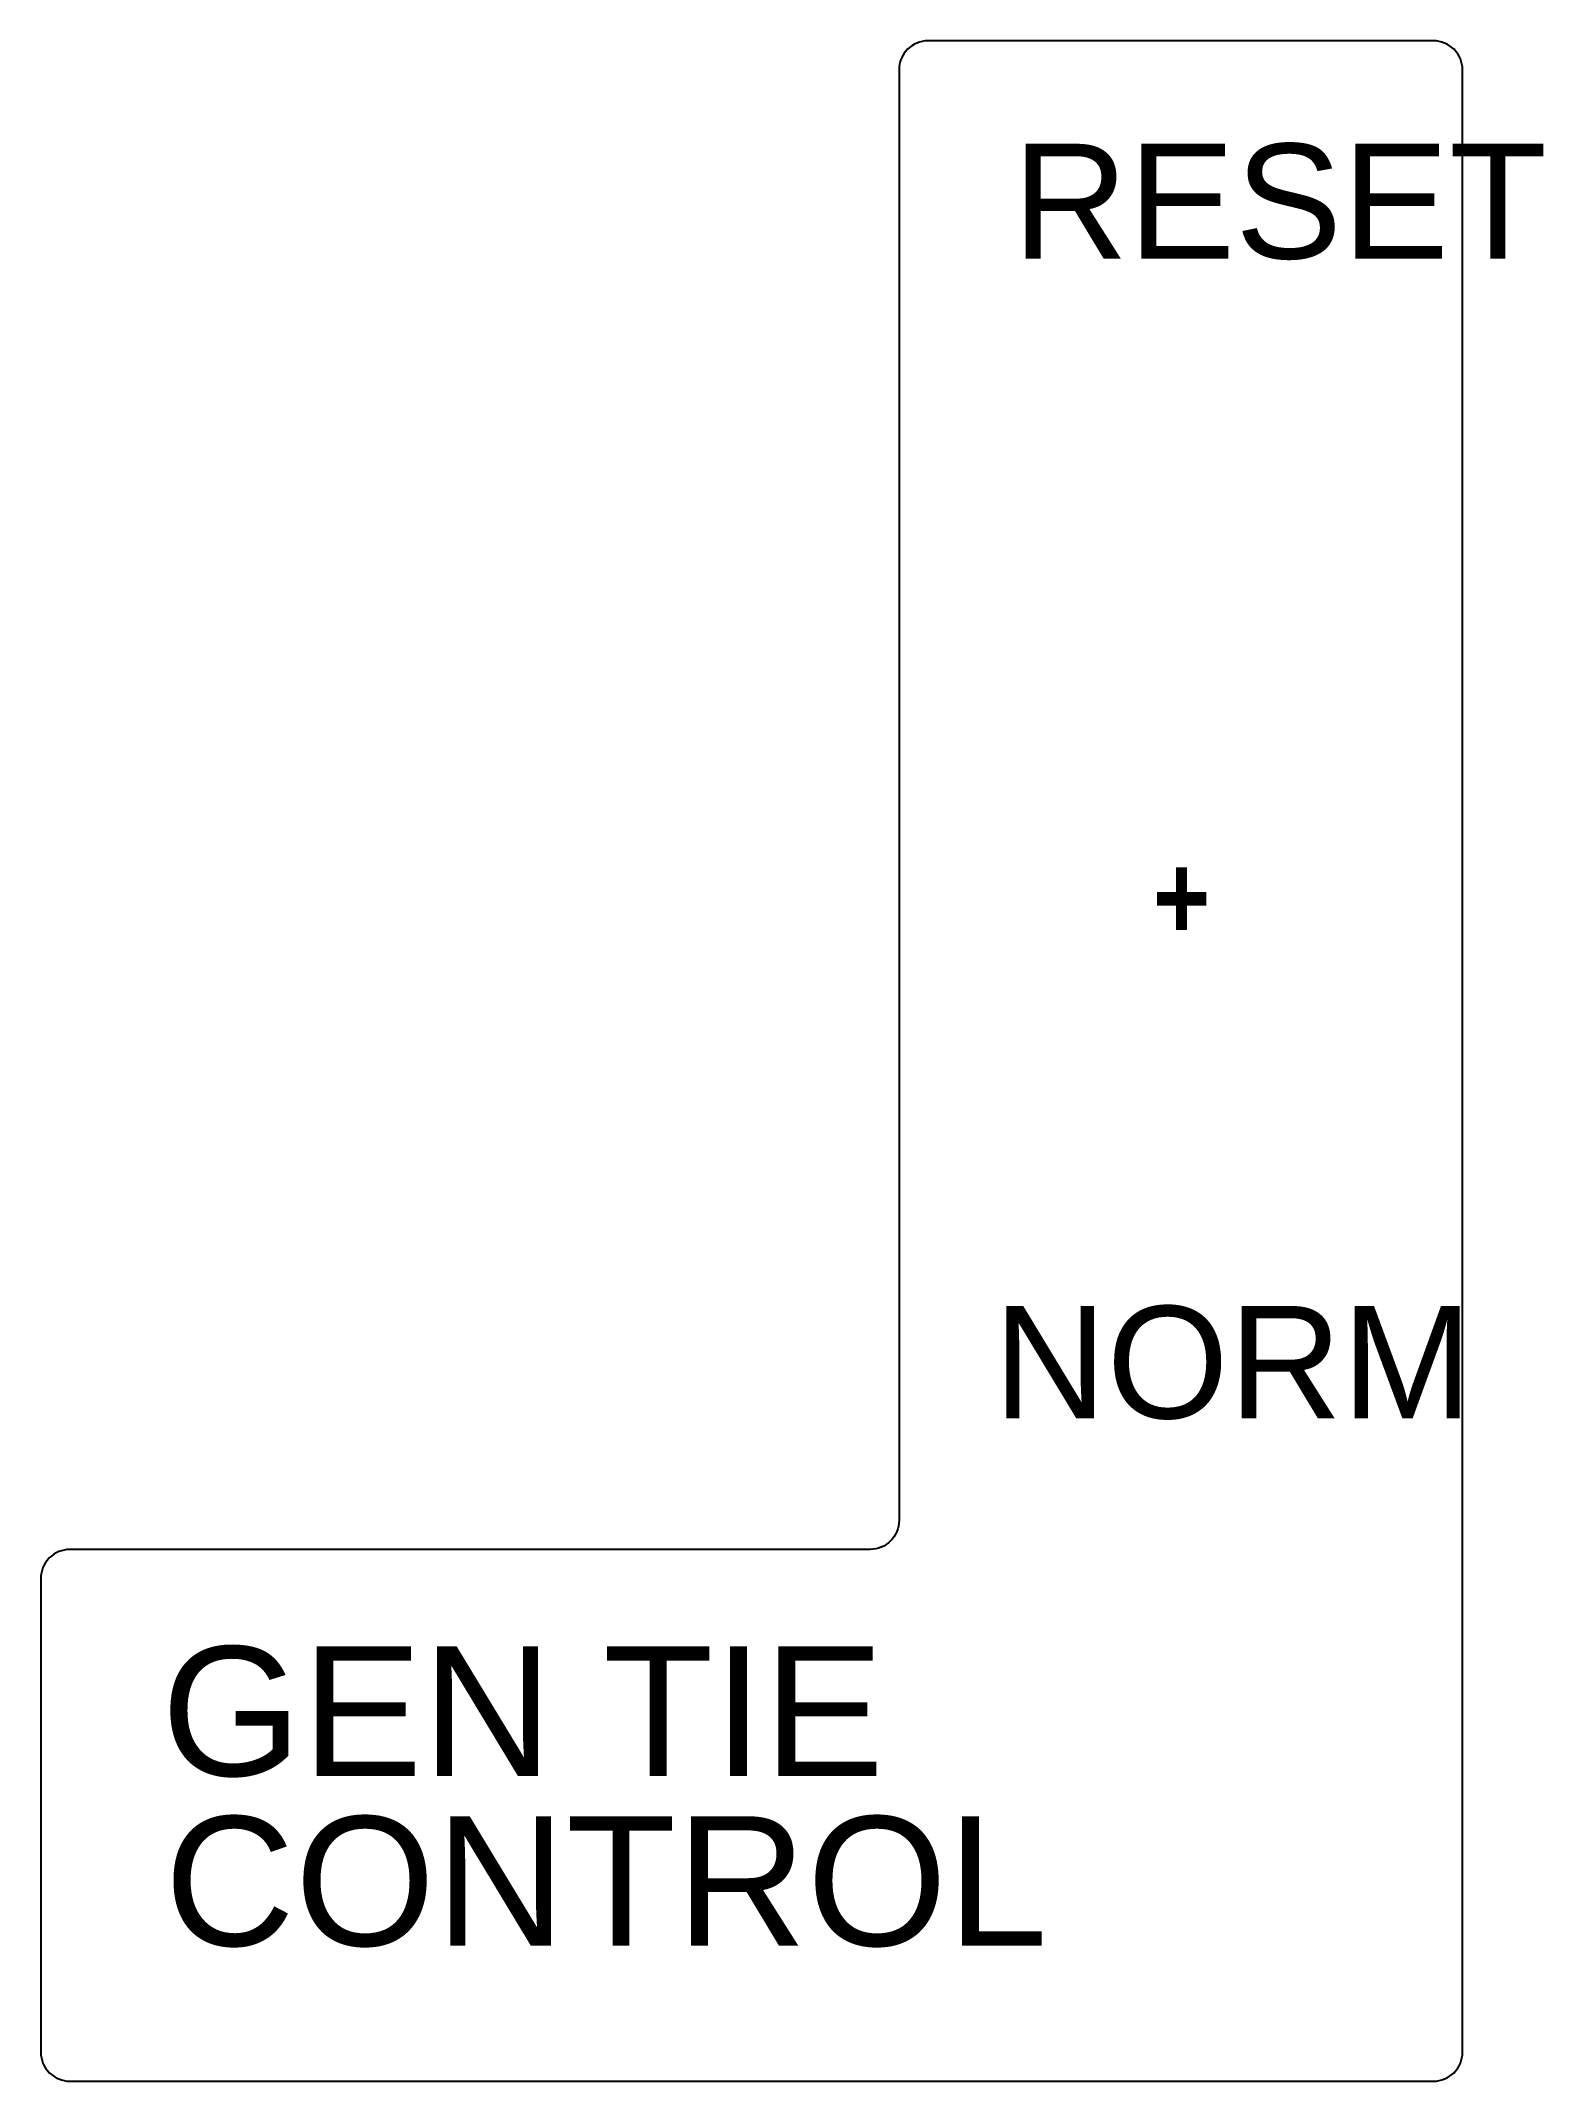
# Model space of a CAD drawing. Header units: millimetres. Extents: x 50 to 101.8, y 50 to 120.4.
import ezdxf

# ---------------------------------------------------------------- set-up
doc = ezdxf.new("R2010")
doc.units = ezdxf.units.MM
doc.layers.add('Layer1', color=7, linetype='Continuous')
doc.styles.add('Panel Heading', font='', dxfattribs={"width": 0.85})
doc.styles.get("Standard").update_dxf_attribs({"font": ''})
doc.styles.get('Panel Heading').set_extended_font_data('Roboto Mono Medium', bold=True)
doc.styles.get('Standard').set_extended_font_data('Arial-Rounded')

msp = doc.modelspace()

# ---------------------------------------------------------------- linework, layer by layer
at = {"layer": 'Layer1', "lineweight": -3}
msp.add_lwpolyline([(51, 50), (98.05, 50, 0.414214), (99.05, 51), (99.05, 119.354, 0.414214), (98.05, 120.354), (80.608, 120.354, 0.414214), (79.608, 119.354), (79.608, 69.335, -0.414214), (78.608, 68.335), (51, 68.335, 0.414214), (50, 67.335), (50, 51, 0.414214)], format="xyb", close=True, dxfattribs=at)

# ---------------------------------------------------------------- texts
for s, height, p in [('RESET', 3.9592, (83.522, 112.845)), ('NORM', 3.8742, (82.864, 72.855)), ('GEN TIE', 4.4631, (54.156, 60.528)), ('CONTROL', 4.4631, (54.262, 54.669))]:
    msp.add_text(s, height=height, dxfattribs=at).set_placement(p)
at = {"layer": 'Layer1', "lineweight": -3, "style": 'Panel Heading', "width": 0.85}
msp.add_text('+', height=3.178, dxfattribs=at).set_placement((88.352, 89.199))

doc.saveas('drawing.dxf')
